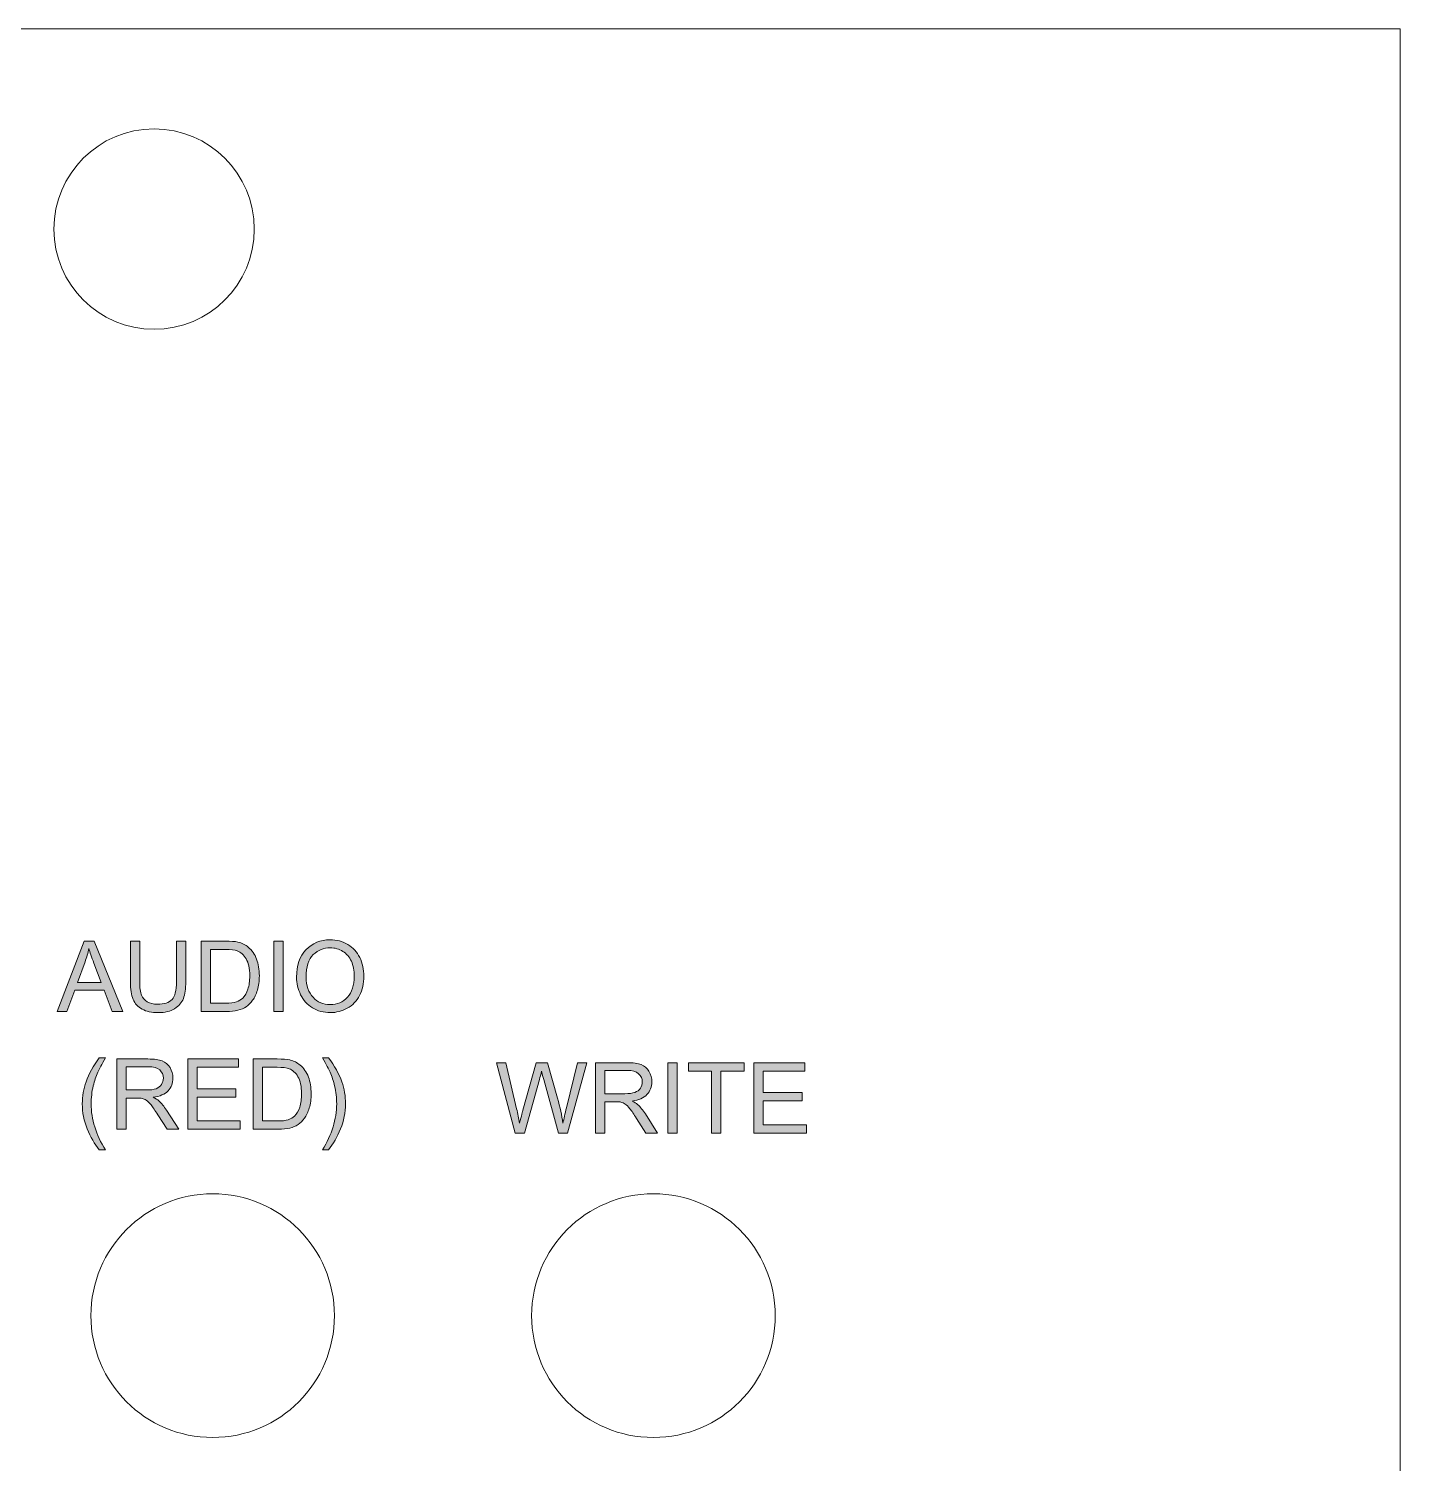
# Model space of a CAD drawing. Header units: inches. Extents: x 0 to 108, y -222 to 0.
# Drawn here: x 78.26 to 107.82, y -31.04 to -0.13 of the extents above; entities that cross this region are included whole.
import ezdxf

# ---------------------------------------------------------------- set-up
doc = ezdxf.new("R2010")
doc.units = ezdxf.units.IN
doc.header["$MEASUREMENT"] = 0
doc.layers.add('Decoupe', color=7, linetype='Continuous')
doc.layers.add('Impression', color=7, linetype='Continuous')

# ---------------------------------------------------------------- blocks, each defined once
blk = doc.blocks.new('block 2')
at = {"layer": 'Decoupe', "color": 240, "lineweight": 18, "true_color": 0xed1c24}
blk.add_lwpolyline([(107.823, -222.123), (0.127, -222.123), (0.127, -0.127), (107.823, -0.127), (107.823, -222.123)], dxfattribs=at)
for points in [[(83.121, -4.445), (83.121, -5.637), (82.155, -6.604), (80.962, -6.604), (79.77, -6.604), (78.803, -5.637), (78.803, -4.445), (78.803, -3.253), (79.77, -2.286), (80.962, -2.286), (82.155, -2.286), (83.121, -3.253), (83.121, -4.445)], [(84.85, -27.855), (84.85, -29.305), (83.675, -30.48), (82.225, -30.48), (80.775, -30.48), (79.6, -29.305), (79.6, -27.855), (79.6, -26.406), (80.775, -25.23), (82.225, -25.23), (83.675, -25.23), (84.85, -26.406), (84.85, -27.855)], [(94.35, -27.855), (94.35, -29.305), (93.175, -30.48), (91.725, -30.48), (90.275, -30.48), (89.1, -29.305), (89.1, -27.855), (89.1, -26.406), (90.275, -25.23), (91.725, -25.23), (93.175, -25.23), (94.35, -26.406), (94.35, -27.855)]]:
    blk.add_open_spline(points, degree=3, knots=[0, 0, 0, 0, 1, 1, 1, 2, 2, 2, 3, 3, 3, 4, 4, 4, 4], dxfattribs=at)
blk = doc.blocks.new('block 29')
at = {"layer": 'Impression', "true_color": 0x231f20}
h = blk.add_hatch(color=250, dxfattribs=at)
h.dxf.hatch_style = 2
edge = h.paths.add_edge_path()
edge.add_spline(control_points=[(88.743, -23.92), (88.743, -23.92), (88.341, -22.405), (88.341, -22.405), (88.341, -22.405), (88.547, -22.405), (88.547, -22.405), (88.547, -22.405), (88.777, -23.398), (88.777, -23.398), (88.802, -23.502), (88.824, -23.605), (88.841, -23.708), (88.88, -23.546), (88.903, -23.453), (88.91, -23.428), (88.91, -23.428), (89.198, -22.405), (89.198, -22.405), (89.198, -22.405), (89.44, -22.405), (89.44, -22.405), (89.44, -22.405), (89.657, -23.172), (89.657, -23.172), (89.711, -23.362), (89.751, -23.541), (89.775, -23.708), (89.794, -23.612), (89.819, -23.502), (89.85, -23.378), (89.85, -23.378), (90.088, -22.405), (90.088, -22.405), (90.088, -22.405), (90.289, -22.405), (90.289, -22.405), (90.289, -22.405), (89.874, -23.92), (89.874, -23.92), (89.874, -23.92), (89.681, -23.92), (89.681, -23.92), (89.681, -23.92), (89.361, -22.766), (89.361, -22.766), (89.334, -22.669), (89.319, -22.61), (89.314, -22.588), (89.298, -22.657), (89.283, -22.717), (89.269, -22.766), (89.269, -22.766), (88.948, -23.92), (88.948, -23.92), (88.948, -23.92), (88.743, -23.92), (88.743, -23.92)], knot_values=[0, 0, 0, 0, 1, 1, 1, 2, 2, 2, 3, 3, 3, 4, 4, 4, 5, 5, 5, 6, 6, 6, 7, 7, 7, 8, 8, 8, 9, 9, 9, 10, 10, 10, 11, 11, 11, 12, 12, 12, 13, 13, 13, 14, 14, 14, 15, 15, 15, 16, 16, 16, 17, 17, 17, 18, 18, 18, 19, 19, 19, 19], degree=3, periodic=1)
h = blk.add_hatch(color=250, dxfattribs=at)
h.dxf.hatch_style = 2
edge = h.paths.add_edge_path()
edge.add_spline(control_points=[(90.48, -23.92), (90.48, -23.92), (90.48, -22.405), (90.48, -22.405), (90.48, -22.405), (91.151, -22.405), (91.151, -22.405), (91.286, -22.405), (91.389, -22.418), (91.459, -22.446), (91.53, -22.473), (91.586, -22.521), (91.628, -22.59), (91.67, -22.659), (91.691, -22.735), (91.691, -22.818), (91.691, -22.926), (91.656, -23.016), (91.586, -23.09), (91.517, -23.164), (91.409, -23.211), (91.264, -23.231), (91.317, -23.256), (91.357, -23.281), (91.385, -23.306), (91.444, -23.36), (91.499, -23.427), (91.551, -23.508), (91.551, -23.508), (91.815, -23.92), (91.815, -23.92), (91.815, -23.92), (91.563, -23.92), (91.563, -23.92), (91.563, -23.92), (91.362, -23.605), (91.362, -23.605), (91.304, -23.514), (91.255, -23.444), (91.218, -23.396), (91.18, -23.348), (91.146, -23.314), (91.116, -23.295), (91.086, -23.275), (91.055, -23.262), (91.024, -23.254), (91.002, -23.25), (90.964, -23.247), (90.913, -23.247), (90.913, -23.247), (90.68, -23.247), (90.68, -23.247), (90.68, -23.247), (90.68, -23.92), (90.68, -23.92), (90.68, -23.92), (90.48, -23.92), (90.48, -23.92)], knot_values=[0, 0, 0, 0, 1, 1, 1, 2, 2, 2, 3, 3, 3, 4, 4, 4, 5, 5, 5, 6, 6, 6, 7, 7, 7, 8, 8, 8, 9, 9, 9, 10, 10, 10, 11, 11, 11, 12, 12, 12, 13, 13, 13, 14, 14, 14, 15, 15, 15, 16, 16, 16, 17, 17, 17, 18, 18, 18, 19, 19, 19, 19], degree=3, periodic=1)
edge = h.paths.add_edge_path()
edge.add_spline(control_points=[(90.68, -23.074), (90.68, -23.074), (91.111, -23.074), (91.111, -23.074), (91.203, -23.074), (91.274, -23.064), (91.326, -23.045), (91.378, -23.026), (91.417, -22.996), (91.444, -22.954), (91.471, -22.912), (91.484, -22.867), (91.484, -22.818), (91.484, -22.747), (91.458, -22.688), (91.406, -22.642), (91.354, -22.595), (91.272, -22.572), (91.16, -22.572), (91.16, -22.572), (90.68, -22.572), (90.68, -22.572), (90.68, -22.572), (90.68, -23.074), (90.68, -23.074)], knot_values=[0, 0, 0, 0, 1, 1, 1, 2, 2, 2, 3, 3, 3, 4, 4, 4, 5, 5, 5, 6, 6, 6, 7, 7, 7, 8, 8, 8, 8], degree=3, periodic=1)
h = blk.add_hatch(color=250, dxfattribs=at)
h.dxf.hatch_style = 2
h.paths.add_polyline_path([(92.039, -23.92), (92.039, -22.405), (92.24, -22.405), (92.24, -23.92)])
h = blk.add_hatch(color=250, dxfattribs=at)
h.dxf.hatch_style = 2
h.paths.add_polyline_path([(92.979, -23.92), (92.979, -22.584), (92.479, -22.584), (92.479, -22.405), (93.68, -22.405), (93.68, -22.584), (93.179, -22.584), (93.179, -23.92)])
h = blk.add_hatch(color=250, dxfattribs=at)
h.dxf.hatch_style = 2
h.paths.add_polyline_path([(93.89, -23.92), (93.89, -22.405), (94.986, -22.405), (94.986, -22.584), (94.091, -22.584), (94.091, -23.048), (94.929, -23.048), (94.929, -23.225), (94.091, -23.225), (94.091, -23.741), (95.021, -23.741), (95.021, -23.92)])
at = {"layer": 'Impression', "lineweight": 0}
for points in [[(92.039, -23.92), (92.039, -22.405), (92.24, -22.405), (92.24, -23.92), (92.039, -23.92)], [(92.979, -23.92), (92.979, -22.584), (92.479, -22.584), (92.479, -22.405), (93.68, -22.405), (93.68, -22.584), (93.179, -22.584), (93.179, -23.92), (92.979, -23.92)], [(93.89, -23.92), (93.89, -22.405), (94.986, -22.405), (94.986, -22.584), (94.091, -22.584), (94.091, -23.048), (94.929, -23.048), (94.929, -23.225), (94.091, -23.225), (94.091, -23.741), (95.021, -23.741), (95.021, -23.92), (93.89, -23.92)]]:
    blk.add_lwpolyline(points, dxfattribs=at)
for points, knots in [([(88.743, -23.92), (88.743, -23.92), (88.341, -22.405), (88.341, -22.405), (88.341, -22.405), (88.547, -22.405), (88.547, -22.405), (88.547, -22.405), (88.777, -23.398), (88.777, -23.398), (88.802, -23.502), (88.824, -23.605), (88.841, -23.708), (88.88, -23.546), (88.903, -23.453), (88.91, -23.428), (88.91, -23.428), (89.198, -22.405), (89.198, -22.405), (89.198, -22.405), (89.44, -22.405), (89.44, -22.405), (89.44, -22.405), (89.657, -23.172), (89.657, -23.172), (89.711, -23.362), (89.751, -23.541), (89.775, -23.708), (89.794, -23.612), (89.819, -23.502), (89.85, -23.378), (89.85, -23.378), (90.088, -22.405), (90.088, -22.405), (90.088, -22.405), (90.289, -22.405), (90.289, -22.405), (90.289, -22.405), (89.874, -23.92), (89.874, -23.92), (89.874, -23.92), (89.681, -23.92), (89.681, -23.92), (89.681, -23.92), (89.361, -22.766), (89.361, -22.766), (89.334, -22.669), (89.319, -22.61), (89.314, -22.588), (89.298, -22.657), (89.283, -22.717), (89.269, -22.766), (89.269, -22.766), (88.948, -23.92), (88.948, -23.92), (88.948, -23.92), (88.743, -23.92), (88.743, -23.92)], [0, 0, 0, 0, 1, 1, 1, 2, 2, 2, 3, 3, 3, 4, 4, 4, 5, 5, 5, 6, 6, 6, 7, 7, 7, 8, 8, 8, 9, 9, 9, 10, 10, 10, 11, 11, 11, 12, 12, 12, 13, 13, 13, 14, 14, 14, 15, 15, 15, 16, 16, 16, 17, 17, 17, 18, 18, 18, 19, 19, 19, 19]), ([(90.48, -23.92), (90.48, -23.92), (90.48, -22.405), (90.48, -22.405), (90.48, -22.405), (91.151, -22.405), (91.151, -22.405), (91.286, -22.405), (91.389, -22.418), (91.459, -22.446), (91.53, -22.473), (91.586, -22.521), (91.628, -22.59), (91.67, -22.659), (91.691, -22.735), (91.691, -22.818), (91.691, -22.926), (91.656, -23.016), (91.586, -23.09), (91.517, -23.164), (91.409, -23.211), (91.264, -23.231), (91.317, -23.256), (91.357, -23.281), (91.385, -23.306), (91.444, -23.36), (91.499, -23.427), (91.551, -23.508), (91.551, -23.508), (91.815, -23.92), (91.815, -23.92), (91.815, -23.92), (91.563, -23.92), (91.563, -23.92), (91.563, -23.92), (91.362, -23.605), (91.362, -23.605), (91.304, -23.514), (91.255, -23.444), (91.218, -23.396), (91.18, -23.348), (91.146, -23.314), (91.116, -23.295), (91.086, -23.275), (91.055, -23.262), (91.024, -23.254), (91.002, -23.25), (90.964, -23.247), (90.913, -23.247), (90.913, -23.247), (90.68, -23.247), (90.68, -23.247), (90.68, -23.247), (90.68, -23.92), (90.68, -23.92), (90.68, -23.92), (90.48, -23.92), (90.48, -23.92)], [0, 0, 0, 0, 1, 1, 1, 2, 2, 2, 3, 3, 3, 4, 4, 4, 5, 5, 5, 6, 6, 6, 7, 7, 7, 8, 8, 8, 9, 9, 9, 10, 10, 10, 11, 11, 11, 12, 12, 12, 13, 13, 13, 14, 14, 14, 15, 15, 15, 16, 16, 16, 17, 17, 17, 18, 18, 18, 19, 19, 19, 19]), ([(90.68, -23.074), (90.68, -23.074), (91.111, -23.074), (91.111, -23.074), (91.203, -23.074), (91.274, -23.064), (91.326, -23.045), (91.378, -23.026), (91.417, -22.996), (91.444, -22.954), (91.471, -22.912), (91.484, -22.867), (91.484, -22.818), (91.484, -22.747), (91.458, -22.688), (91.406, -22.642), (91.354, -22.595), (91.272, -22.572), (91.16, -22.572), (91.16, -22.572), (90.68, -22.572), (90.68, -22.572), (90.68, -22.572), (90.68, -23.074), (90.68, -23.074)], [0, 0, 0, 0, 1, 1, 1, 2, 2, 2, 3, 3, 3, 4, 4, 4, 5, 5, 5, 6, 6, 6, 7, 7, 7, 8, 8, 8, 8])]:
    blk.add_open_spline(points, degree=3, knots=knots, dxfattribs=at)
blk = doc.blocks.new('block 34')
at = {"layer": 'Impression', "true_color": 0x231f20}
h = blk.add_hatch(color=250, dxfattribs=at)
h.dxf.hatch_style = 2
edge = h.paths.add_edge_path()
edge.add_spline(control_points=[(84.034, -20.562), (84.034, -20.31), (84.101, -20.114), (84.236, -19.971), (84.371, -19.829), (84.546, -19.758), (84.759, -19.758), (84.899, -19.758), (85.025, -19.791), (85.138, -19.858), (85.25, -19.925), (85.336, -20.018), (85.394, -20.138), (85.454, -20.257), (85.483, -20.393), (85.483, -20.544), (85.483, -20.698), (85.452, -20.835), (85.39, -20.957), (85.328, -21.078), (85.24, -21.17), (85.126, -21.232), (85.013, -21.294), (84.89, -21.326), (84.758, -21.326), (84.616, -21.326), (84.488, -21.291), (84.376, -21.222), (84.264, -21.153), (84.178, -21.059), (84.121, -20.94), (84.063, -20.821), (84.034, -20.695), (84.034, -20.562)], knot_values=[0, 0, 0, 0, 1, 1, 1, 2, 2, 2, 3, 3, 3, 4, 4, 4, 5, 5, 5, 6, 6, 6, 7, 7, 7, 8, 8, 8, 9, 9, 9, 10, 10, 10, 11, 11, 11, 11], degree=3, periodic=1)
edge = h.paths.add_edge_path()
edge.add_spline(control_points=[(84.241, -20.565), (84.241, -20.748), (84.29, -20.891), (84.388, -20.996), (84.486, -21.102), (84.609, -21.154), (84.757, -21.154), (84.908, -21.154), (85.032, -21.101), (85.13, -20.995), (85.227, -20.889), (85.276, -20.738), (85.276, -20.543), (85.276, -20.42), (85.255, -20.312), (85.214, -20.22), (85.172, -20.128), (85.111, -20.057), (85.03, -20.006), (84.95, -19.956), (84.86, -19.93), (84.76, -19.93), (84.618, -19.93), (84.496, -19.979), (84.394, -20.077), (84.292, -20.174), (84.241, -20.337), (84.241, -20.565)], knot_values=[0, 0, 0, 0, 1, 1, 1, 2, 2, 2, 3, 3, 3, 4, 4, 4, 5, 5, 5, 6, 6, 6, 7, 7, 7, 8, 8, 8, 9, 9, 9, 9], degree=3, periodic=1)
h = blk.add_hatch(color=250, dxfattribs=at)
h.dxf.hatch_style = 2
h.paths.add_polyline_path([(78.871, -21.3), (79.453, -19.785), (79.669, -19.785), (80.289, -21.3), (80.061, -21.3), (79.884, -20.841), (79.251, -20.841), (79.084, -21.3)])
edge = h.paths.add_edge_path()
edge.add_spline(control_points=[(79.309, -20.678), (79.309, -20.678), (79.822, -20.678), (79.822, -20.678), (79.822, -20.678), (79.664, -20.258), (79.664, -20.258), (79.616, -20.131), (79.58, -20.026), (79.557, -19.944), (79.537, -20.041), (79.51, -20.137), (79.475, -20.233), (79.475, -20.233), (79.309, -20.678), (79.309, -20.678)], knot_values=[0, 0, 0, 0, 1, 1, 1, 2, 2, 2, 3, 3, 3, 4, 4, 4, 5, 5, 5, 5], degree=3, periodic=1)
h = blk.add_hatch(color=250, dxfattribs=at)
h.dxf.hatch_style = 2
edge = h.paths.add_edge_path()
edge.add_spline(control_points=[(81.444, -19.785), (81.444, -19.785), (81.644, -19.785), (81.644, -19.785), (81.644, -19.785), (81.644, -20.66), (81.644, -20.66), (81.644, -20.812), (81.627, -20.933), (81.593, -21.023), (81.558, -21.112), (81.496, -21.185), (81.406, -21.241), (81.316, -21.298), (81.198, -21.326), (81.052, -21.326), (80.91, -21.326), (80.794, -21.301), (80.704, -21.252), (80.614, -21.203), (80.549, -21.133), (80.511, -21.04), (80.472, -20.947), (80.453, -20.821), (80.453, -20.66), (80.453, -20.66), (80.453, -19.785), (80.453, -19.785), (80.453, -19.785), (80.653, -19.785), (80.653, -19.785), (80.653, -19.785), (80.653, -20.659), (80.653, -20.659), (80.653, -20.791), (80.665, -20.888), (80.69, -20.95), (80.714, -21.012), (80.756, -21.06), (80.816, -21.094), (80.875, -21.128), (80.948, -21.145), (81.035, -21.145), (81.182, -21.145), (81.287, -21.111), (81.35, -21.045), (81.412, -20.978), (81.444, -20.849), (81.444, -20.659), (81.444, -20.659), (81.444, -19.785), (81.444, -19.785)], knot_values=[0, 0, 0, 0, 1, 1, 1, 2, 2, 2, 3, 3, 3, 4, 4, 4, 5, 5, 5, 6, 6, 6, 7, 7, 7, 8, 8, 8, 9, 9, 9, 10, 10, 10, 11, 11, 11, 12, 12, 12, 13, 13, 13, 14, 14, 14, 15, 15, 15, 16, 16, 16, 17, 17, 17, 17], degree=3, periodic=1)
h = blk.add_hatch(color=250, dxfattribs=at)
h.dxf.hatch_style = 2
edge = h.paths.add_edge_path()
edge.add_spline(control_points=[(81.978, -21.3), (81.978, -21.3), (81.978, -19.785), (81.978, -19.785), (81.978, -19.785), (82.5, -19.785), (82.5, -19.785), (82.618, -19.785), (82.708, -19.792), (82.77, -19.806), (82.857, -19.826), (82.931, -19.863), (82.992, -19.915), (83.072, -19.982), (83.132, -20.069), (83.171, -20.174), (83.211, -20.279), (83.231, -20.399), (83.231, -20.534), (83.231, -20.649), (83.217, -20.751), (83.19, -20.84), (83.164, -20.929), (83.129, -21.002), (83.087, -21.061), (83.045, -21.119), (82.999, -21.165), (82.949, -21.198), (82.899, -21.231), (82.839, -21.257), (82.768, -21.274), (82.697, -21.291), (82.616, -21.3), (82.525, -21.3), (82.525, -21.3), (81.978, -21.3), (81.978, -21.3)], knot_values=[0, 0, 0, 0, 1, 1, 1, 2, 2, 2, 3, 3, 3, 4, 4, 4, 5, 5, 5, 6, 6, 6, 7, 7, 7, 8, 8, 8, 9, 9, 9, 10, 10, 10, 11, 11, 11, 12, 12, 12, 12], degree=3, periodic=1)
edge = h.paths.add_edge_path()
edge.add_spline(control_points=[(82.179, -21.121), (82.179, -21.121), (82.502, -21.121), (82.502, -21.121), (82.602, -21.121), (82.68, -21.112), (82.737, -21.093), (82.794, -21.075), (82.839, -21.048), (82.873, -21.015), (82.921, -20.967), (82.958, -20.903), (82.984, -20.823), (83.011, -20.743), (83.024, -20.645), (83.024, -20.531), (83.024, -20.372), (82.998, -20.251), (82.946, -20.166), (82.894, -20.08), (82.831, -20.023), (82.756, -19.994), (82.703, -19.974), (82.616, -19.963), (82.497, -19.963), (82.497, -19.963), (82.179, -19.963), (82.179, -19.963), (82.179, -19.963), (82.179, -21.121), (82.179, -21.121)], knot_values=[0, 0, 0, 0, 1, 1, 1, 2, 2, 2, 3, 3, 3, 4, 4, 4, 5, 5, 5, 6, 6, 6, 7, 7, 7, 8, 8, 8, 9, 9, 9, 10, 10, 10, 10], degree=3, periodic=1)
h = blk.add_hatch(color=250, dxfattribs=at)
h.dxf.hatch_style = 2
h.paths.add_polyline_path([(83.541, -21.3), (83.541, -19.785), (83.741, -19.785), (83.741, -21.3)])
h = blk.add_hatch(color=250, dxfattribs=at)
h.dxf.hatch_style = 2
edge = h.paths.add_edge_path()
edge.add_spline(control_points=[(79.782, -24.285), (79.679, -24.156), (79.592, -24.004), (79.521, -23.831), (79.45, -23.657), (79.415, -23.477), (79.415, -23.291), (79.415, -23.127), (79.441, -22.97), (79.495, -22.82), (79.557, -22.645), (79.652, -22.472), (79.782, -22.299), (79.782, -22.299), (79.915, -22.299), (79.915, -22.299), (79.832, -22.442), (79.777, -22.545), (79.75, -22.606), (79.708, -22.701), (79.675, -22.8), (79.651, -22.904), (79.621, -23.032), (79.606, -23.162), (79.606, -23.292), (79.606, -23.624), (79.709, -23.955), (79.915, -24.285), (79.915, -24.285), (79.782, -24.285), (79.782, -24.285)], knot_values=[0, 0, 0, 0, 1, 1, 1, 2, 2, 2, 3, 3, 3, 4, 4, 4, 5, 5, 5, 6, 6, 6, 7, 7, 7, 8, 8, 8, 9, 9, 9, 10, 10, 10, 10], degree=3, periodic=1)
h = blk.add_hatch(color=250, dxfattribs=at)
h.dxf.hatch_style = 2
edge = h.paths.add_edge_path()
edge.add_spline(control_points=[(80.158, -23.84), (80.158, -23.84), (80.158, -22.325), (80.158, -22.325), (80.158, -22.325), (80.83, -22.325), (80.83, -22.325), (80.965, -22.325), (81.068, -22.338), (81.138, -22.366), (81.208, -22.393), (81.264, -22.441), (81.306, -22.51), (81.348, -22.579), (81.369, -22.655), (81.369, -22.738), (81.369, -22.846), (81.335, -22.936), (81.265, -23.01), (81.195, -23.084), (81.088, -23.131), (80.943, -23.151), (80.996, -23.176), (81.036, -23.201), (81.063, -23.226), (81.122, -23.28), (81.177, -23.347), (81.23, -23.428), (81.23, -23.428), (81.493, -23.84), (81.493, -23.84), (81.493, -23.84), (81.241, -23.84), (81.241, -23.84), (81.241, -23.84), (81.041, -23.525), (81.041, -23.525), (80.982, -23.434), (80.934, -23.364), (80.896, -23.316), (80.858, -23.268), (80.824, -23.234), (80.794, -23.215), (80.764, -23.195), (80.734, -23.182), (80.703, -23.174), (80.68, -23.169), (80.643, -23.167), (80.591, -23.167), (80.591, -23.167), (80.359, -23.167), (80.359, -23.167), (80.359, -23.167), (80.359, -23.84), (80.359, -23.84), (80.359, -23.84), (80.158, -23.84), (80.158, -23.84)], knot_values=[0, 0, 0, 0, 1, 1, 1, 2, 2, 2, 3, 3, 3, 4, 4, 4, 5, 5, 5, 6, 6, 6, 7, 7, 7, 8, 8, 8, 9, 9, 9, 10, 10, 10, 11, 11, 11, 12, 12, 12, 13, 13, 13, 14, 14, 14, 15, 15, 15, 16, 16, 16, 17, 17, 17, 18, 18, 18, 19, 19, 19, 19], degree=3, periodic=1)
edge = h.paths.add_edge_path()
edge.add_spline(control_points=[(80.359, -22.993), (80.359, -22.993), (80.79, -22.993), (80.79, -22.993), (80.881, -22.993), (80.953, -22.984), (81.005, -22.965), (81.056, -22.946), (81.095, -22.916), (81.122, -22.874), (81.149, -22.832), (81.163, -22.787), (81.163, -22.738), (81.163, -22.666), (81.136, -22.608), (81.084, -22.561), (81.032, -22.515), (80.95, -22.492), (80.838, -22.492), (80.838, -22.492), (80.359, -22.492), (80.359, -22.492), (80.359, -22.492), (80.359, -22.993), (80.359, -22.993)], knot_values=[0, 0, 0, 0, 1, 1, 1, 2, 2, 2, 3, 3, 3, 4, 4, 4, 5, 5, 5, 6, 6, 6, 7, 7, 7, 8, 8, 8, 8], degree=3, periodic=1)
h = blk.add_hatch(color=250, dxfattribs=at)
h.dxf.hatch_style = 2
h.paths.add_polyline_path([(81.688, -23.84), (81.688, -22.325), (82.783, -22.325), (82.783, -22.504), (81.888, -22.504), (81.888, -22.968), (82.726, -22.968), (82.726, -23.145), (81.888, -23.145), (81.888, -23.661), (82.818, -23.661), (82.818, -23.84)])
h = blk.add_hatch(color=250, dxfattribs=at)
h.dxf.hatch_style = 2
edge = h.paths.add_edge_path()
edge.add_spline(control_points=[(83.095, -23.84), (83.095, -23.84), (83.095, -22.325), (83.095, -22.325), (83.095, -22.325), (83.617, -22.325), (83.617, -22.325), (83.735, -22.325), (83.825, -22.332), (83.887, -22.346), (83.974, -22.366), (84.048, -22.403), (84.109, -22.455), (84.189, -22.522), (84.249, -22.609), (84.289, -22.714), (84.328, -22.819), (84.348, -22.939), (84.348, -23.074), (84.348, -23.189), (84.335, -23.291), (84.308, -23.38), (84.281, -23.469), (84.246, -23.542), (84.204, -23.601), (84.162, -23.659), (84.116, -23.705), (84.066, -23.738), (84.016, -23.772), (83.956, -23.797), (83.886, -23.814), (83.815, -23.831), (83.734, -23.84), (83.642, -23.84), (83.642, -23.84), (83.095, -23.84), (83.095, -23.84)], knot_values=[0, 0, 0, 0, 1, 1, 1, 2, 2, 2, 3, 3, 3, 4, 4, 4, 5, 5, 5, 6, 6, 6, 7, 7, 7, 8, 8, 8, 9, 9, 9, 10, 10, 10, 11, 11, 11, 12, 12, 12, 12], degree=3, periodic=1)
edge = h.paths.add_edge_path()
edge.add_spline(control_points=[(83.296, -23.661), (83.296, -23.661), (83.619, -23.661), (83.619, -23.661), (83.719, -23.661), (83.797, -23.652), (83.855, -23.633), (83.911, -23.615), (83.957, -23.588), (83.99, -23.555), (84.038, -23.507), (84.075, -23.443), (84.101, -23.363), (84.128, -23.283), (84.141, -23.185), (84.141, -23.071), (84.141, -22.912), (84.115, -22.791), (84.063, -22.706), (84.011, -22.62), (83.948, -22.563), (83.874, -22.535), (83.82, -22.514), (83.733, -22.504), (83.614, -22.504), (83.614, -22.504), (83.296, -22.504), (83.296, -22.504), (83.296, -22.504), (83.296, -23.661), (83.296, -23.661)], knot_values=[0, 0, 0, 0, 1, 1, 1, 2, 2, 2, 3, 3, 3, 4, 4, 4, 5, 5, 5, 6, 6, 6, 7, 7, 7, 8, 8, 8, 9, 9, 9, 10, 10, 10, 10], degree=3, periodic=1)
h = blk.add_hatch(color=250, dxfattribs=at)
h.dxf.hatch_style = 2
edge = h.paths.add_edge_path()
edge.add_spline(control_points=[(84.722, -24.285), (84.722, -24.285), (84.589, -24.285), (84.589, -24.285), (84.795, -23.955), (84.898, -23.624), (84.898, -23.292), (84.898, -23.163), (84.883, -23.034), (84.853, -22.907), (84.83, -22.803), (84.797, -22.704), (84.755, -22.609), (84.728, -22.547), (84.673, -22.444), (84.589, -22.299), (84.589, -22.299), (84.722, -22.299), (84.722, -22.299), (84.852, -22.472), (84.947, -22.645), (85.009, -22.82), (85.063, -22.97), (85.089, -23.127), (85.089, -23.291), (85.089, -23.477), (85.053, -23.657), (84.982, -23.831), (84.911, -24.004), (84.824, -24.156), (84.722, -24.285)], knot_values=[0, 0, 0, 0, 1, 1, 1, 2, 2, 2, 3, 3, 3, 4, 4, 4, 5, 5, 5, 6, 6, 6, 7, 7, 7, 8, 8, 8, 9, 9, 9, 10, 10, 10, 10], degree=3, periodic=1)
at = {"layer": 'Impression', "lineweight": 0}
for points in [[(78.871, -21.3), (79.453, -19.785), (79.669, -19.785), (80.289, -21.3), (80.061, -21.3), (79.884, -20.841), (79.251, -20.841), (79.084, -21.3), (78.871, -21.3)], [(83.541, -21.3), (83.541, -19.785), (83.741, -19.785), (83.741, -21.3), (83.541, -21.3)], [(81.688, -23.84), (81.688, -22.325), (82.783, -22.325), (82.783, -22.504), (81.888, -22.504), (81.888, -22.968), (82.726, -22.968), (82.726, -23.145), (81.888, -23.145), (81.888, -23.661), (82.818, -23.661), (82.818, -23.84), (81.688, -23.84)]]:
    blk.add_lwpolyline(points, dxfattribs=at)
for points, knots in [([(84.034, -20.562), (84.034, -20.31), (84.101, -20.114), (84.236, -19.971), (84.371, -19.829), (84.546, -19.758), (84.759, -19.758), (84.899, -19.758), (85.025, -19.791), (85.138, -19.858), (85.25, -19.925), (85.336, -20.018), (85.394, -20.138), (85.454, -20.257), (85.483, -20.393), (85.483, -20.544), (85.483, -20.698), (85.452, -20.835), (85.39, -20.957), (85.328, -21.078), (85.24, -21.17), (85.126, -21.232), (85.013, -21.294), (84.89, -21.326), (84.758, -21.326), (84.616, -21.326), (84.488, -21.291), (84.376, -21.222), (84.264, -21.153), (84.178, -21.059), (84.121, -20.94), (84.063, -20.821), (84.034, -20.695), (84.034, -20.562)], [0, 0, 0, 0, 1, 1, 1, 2, 2, 2, 3, 3, 3, 4, 4, 4, 5, 5, 5, 6, 6, 6, 7, 7, 7, 8, 8, 8, 9, 9, 9, 10, 10, 10, 11, 11, 11, 11]), ([(79.309, -20.678), (79.309, -20.678), (79.822, -20.678), (79.822, -20.678), (79.822, -20.678), (79.664, -20.258), (79.664, -20.258), (79.616, -20.131), (79.58, -20.026), (79.557, -19.944), (79.537, -20.041), (79.51, -20.137), (79.475, -20.233), (79.475, -20.233), (79.309, -20.678), (79.309, -20.678)], [0, 0, 0, 0, 1, 1, 1, 2, 2, 2, 3, 3, 3, 4, 4, 4, 5, 5, 5, 5]), ([(81.444, -19.785), (81.444, -19.785), (81.644, -19.785), (81.644, -19.785), (81.644, -19.785), (81.644, -20.66), (81.644, -20.66), (81.644, -20.812), (81.627, -20.933), (81.593, -21.023), (81.558, -21.112), (81.496, -21.185), (81.406, -21.241), (81.316, -21.298), (81.198, -21.326), (81.052, -21.326), (80.91, -21.326), (80.794, -21.301), (80.704, -21.252), (80.614, -21.203), (80.549, -21.133), (80.511, -21.04), (80.472, -20.947), (80.453, -20.821), (80.453, -20.66), (80.453, -20.66), (80.453, -19.785), (80.453, -19.785), (80.453, -19.785), (80.653, -19.785), (80.653, -19.785), (80.653, -19.785), (80.653, -20.659), (80.653, -20.659), (80.653, -20.791), (80.665, -20.888), (80.69, -20.95), (80.714, -21.012), (80.756, -21.06), (80.816, -21.094), (80.875, -21.128), (80.948, -21.145), (81.035, -21.145), (81.182, -21.145), (81.287, -21.111), (81.35, -21.045), (81.412, -20.978), (81.444, -20.849), (81.444, -20.659), (81.444, -20.659), (81.444, -19.785), (81.444, -19.785)], [0, 0, 0, 0, 1, 1, 1, 2, 2, 2, 3, 3, 3, 4, 4, 4, 5, 5, 5, 6, 6, 6, 7, 7, 7, 8, 8, 8, 9, 9, 9, 10, 10, 10, 11, 11, 11, 12, 12, 12, 13, 13, 13, 14, 14, 14, 15, 15, 15, 16, 16, 16, 17, 17, 17, 17]), ([(81.978, -21.3), (81.978, -21.3), (81.978, -19.785), (81.978, -19.785), (81.978, -19.785), (82.5, -19.785), (82.5, -19.785), (82.618, -19.785), (82.708, -19.792), (82.77, -19.806), (82.857, -19.826), (82.931, -19.863), (82.992, -19.915), (83.072, -19.982), (83.132, -20.069), (83.171, -20.174), (83.211, -20.279), (83.231, -20.399), (83.231, -20.534), (83.231, -20.649), (83.217, -20.751), (83.19, -20.84), (83.164, -20.929), (83.129, -21.002), (83.087, -21.061), (83.045, -21.119), (82.999, -21.165), (82.949, -21.198), (82.899, -21.231), (82.839, -21.257), (82.768, -21.274), (82.697, -21.291), (82.616, -21.3), (82.525, -21.3), (82.525, -21.3), (81.978, -21.3), (81.978, -21.3)], [0, 0, 0, 0, 1, 1, 1, 2, 2, 2, 3, 3, 3, 4, 4, 4, 5, 5, 5, 6, 6, 6, 7, 7, 7, 8, 8, 8, 9, 9, 9, 10, 10, 10, 11, 11, 11, 12, 12, 12, 12]), ([(82.179, -21.121), (82.179, -21.121), (82.502, -21.121), (82.502, -21.121), (82.602, -21.121), (82.68, -21.112), (82.737, -21.093), (82.794, -21.075), (82.839, -21.048), (82.873, -21.015), (82.921, -20.967), (82.958, -20.903), (82.984, -20.823), (83.011, -20.743), (83.024, -20.645), (83.024, -20.531), (83.024, -20.372), (82.998, -20.251), (82.946, -20.166), (82.894, -20.08), (82.831, -20.023), (82.756, -19.994), (82.703, -19.974), (82.616, -19.963), (82.497, -19.963), (82.497, -19.963), (82.179, -19.963), (82.179, -19.963), (82.179, -19.963), (82.179, -21.121), (82.179, -21.121)], [0, 0, 0, 0, 1, 1, 1, 2, 2, 2, 3, 3, 3, 4, 4, 4, 5, 5, 5, 6, 6, 6, 7, 7, 7, 8, 8, 8, 9, 9, 9, 10, 10, 10, 10]), ([(84.241, -20.565), (84.241, -20.748), (84.29, -20.891), (84.388, -20.996), (84.486, -21.102), (84.609, -21.154), (84.757, -21.154), (84.908, -21.154), (85.032, -21.101), (85.13, -20.995), (85.227, -20.889), (85.276, -20.738), (85.276, -20.543), (85.276, -20.42), (85.255, -20.312), (85.214, -20.22), (85.172, -20.128), (85.111, -20.057), (85.03, -20.006), (84.95, -19.956), (84.86, -19.93), (84.76, -19.93), (84.618, -19.93), (84.496, -19.979), (84.394, -20.077), (84.292, -20.174), (84.241, -20.337), (84.241, -20.565)], [0, 0, 0, 0, 1, 1, 1, 2, 2, 2, 3, 3, 3, 4, 4, 4, 5, 5, 5, 6, 6, 6, 7, 7, 7, 8, 8, 8, 9, 9, 9, 9]), ([(79.782, -24.285), (79.679, -24.156), (79.592, -24.004), (79.521, -23.831), (79.45, -23.657), (79.415, -23.477), (79.415, -23.291), (79.415, -23.127), (79.441, -22.97), (79.495, -22.82), (79.557, -22.645), (79.652, -22.472), (79.782, -22.299), (79.782, -22.299), (79.915, -22.299), (79.915, -22.299), (79.832, -22.442), (79.777, -22.545), (79.75, -22.606), (79.708, -22.701), (79.675, -22.8), (79.651, -22.904), (79.621, -23.032), (79.606, -23.162), (79.606, -23.292), (79.606, -23.624), (79.709, -23.955), (79.915, -24.285), (79.915, -24.285), (79.782, -24.285), (79.782, -24.285)], [0, 0, 0, 0, 1, 1, 1, 2, 2, 2, 3, 3, 3, 4, 4, 4, 5, 5, 5, 6, 6, 6, 7, 7, 7, 8, 8, 8, 9, 9, 9, 10, 10, 10, 10]), ([(80.158, -23.84), (80.158, -23.84), (80.158, -22.325), (80.158, -22.325), (80.158, -22.325), (80.83, -22.325), (80.83, -22.325), (80.965, -22.325), (81.068, -22.338), (81.138, -22.366), (81.208, -22.393), (81.264, -22.441), (81.306, -22.51), (81.348, -22.579), (81.369, -22.655), (81.369, -22.738), (81.369, -22.846), (81.335, -22.936), (81.265, -23.01), (81.195, -23.084), (81.088, -23.131), (80.943, -23.151), (80.996, -23.176), (81.036, -23.201), (81.063, -23.226), (81.122, -23.28), (81.177, -23.347), (81.23, -23.428), (81.23, -23.428), (81.493, -23.84), (81.493, -23.84), (81.493, -23.84), (81.241, -23.84), (81.241, -23.84), (81.241, -23.84), (81.041, -23.525), (81.041, -23.525), (80.982, -23.434), (80.934, -23.364), (80.896, -23.316), (80.858, -23.268), (80.824, -23.234), (80.794, -23.215), (80.764, -23.195), (80.734, -23.182), (80.703, -23.174), (80.68, -23.169), (80.643, -23.167), (80.591, -23.167), (80.591, -23.167), (80.359, -23.167), (80.359, -23.167), (80.359, -23.167), (80.359, -23.84), (80.359, -23.84), (80.359, -23.84), (80.158, -23.84), (80.158, -23.84)], [0, 0, 0, 0, 1, 1, 1, 2, 2, 2, 3, 3, 3, 4, 4, 4, 5, 5, 5, 6, 6, 6, 7, 7, 7, 8, 8, 8, 9, 9, 9, 10, 10, 10, 11, 11, 11, 12, 12, 12, 13, 13, 13, 14, 14, 14, 15, 15, 15, 16, 16, 16, 17, 17, 17, 18, 18, 18, 19, 19, 19, 19]), ([(80.359, -22.993), (80.359, -22.993), (80.79, -22.993), (80.79, -22.993), (80.881, -22.993), (80.953, -22.984), (81.005, -22.965), (81.056, -22.946), (81.095, -22.916), (81.122, -22.874), (81.149, -22.832), (81.163, -22.787), (81.163, -22.738), (81.163, -22.666), (81.136, -22.608), (81.084, -22.561), (81.032, -22.515), (80.95, -22.492), (80.838, -22.492), (80.838, -22.492), (80.359, -22.492), (80.359, -22.492), (80.359, -22.492), (80.359, -22.993), (80.359, -22.993)], [0, 0, 0, 0, 1, 1, 1, 2, 2, 2, 3, 3, 3, 4, 4, 4, 5, 5, 5, 6, 6, 6, 7, 7, 7, 8, 8, 8, 8]), ([(83.095, -23.84), (83.095, -23.84), (83.095, -22.325), (83.095, -22.325), (83.095, -22.325), (83.617, -22.325), (83.617, -22.325), (83.735, -22.325), (83.825, -22.332), (83.887, -22.346), (83.974, -22.366), (84.048, -22.403), (84.109, -22.455), (84.189, -22.522), (84.249, -22.609), (84.289, -22.714), (84.328, -22.819), (84.348, -22.939), (84.348, -23.074), (84.348, -23.189), (84.335, -23.291), (84.308, -23.38), (84.281, -23.469), (84.246, -23.542), (84.204, -23.601), (84.162, -23.659), (84.116, -23.705), (84.066, -23.738), (84.016, -23.772), (83.956, -23.797), (83.886, -23.814), (83.815, -23.831), (83.734, -23.84), (83.642, -23.84), (83.642, -23.84), (83.095, -23.84), (83.095, -23.84)], [0, 0, 0, 0, 1, 1, 1, 2, 2, 2, 3, 3, 3, 4, 4, 4, 5, 5, 5, 6, 6, 6, 7, 7, 7, 8, 8, 8, 9, 9, 9, 10, 10, 10, 11, 11, 11, 12, 12, 12, 12]), ([(83.296, -23.661), (83.296, -23.661), (83.619, -23.661), (83.619, -23.661), (83.719, -23.661), (83.797, -23.652), (83.855, -23.633), (83.911, -23.615), (83.957, -23.588), (83.99, -23.555), (84.038, -23.507), (84.075, -23.443), (84.101, -23.363), (84.128, -23.283), (84.141, -23.185), (84.141, -23.071), (84.141, -22.912), (84.115, -22.791), (84.063, -22.706), (84.011, -22.62), (83.948, -22.563), (83.874, -22.535), (83.82, -22.514), (83.733, -22.504), (83.614, -22.504), (83.614, -22.504), (83.296, -22.504), (83.296, -22.504), (83.296, -22.504), (83.296, -23.661), (83.296, -23.661)], [0, 0, 0, 0, 1, 1, 1, 2, 2, 2, 3, 3, 3, 4, 4, 4, 5, 5, 5, 6, 6, 6, 7, 7, 7, 8, 8, 8, 9, 9, 9, 10, 10, 10, 10]), ([(84.722, -24.285), (84.722, -24.285), (84.589, -24.285), (84.589, -24.285), (84.795, -23.955), (84.898, -23.624), (84.898, -23.292), (84.898, -23.163), (84.883, -23.034), (84.853, -22.907), (84.83, -22.803), (84.797, -22.704), (84.755, -22.609), (84.728, -22.547), (84.673, -22.444), (84.589, -22.299), (84.589, -22.299), (84.722, -22.299), (84.722, -22.299), (84.852, -22.472), (84.947, -22.645), (85.009, -22.82), (85.063, -22.97), (85.089, -23.127), (85.089, -23.291), (85.089, -23.477), (85.053, -23.657), (84.982, -23.831), (84.911, -24.004), (84.824, -24.156), (84.722, -24.285)], [0, 0, 0, 0, 1, 1, 1, 2, 2, 2, 3, 3, 3, 4, 4, 4, 5, 5, 5, 6, 6, 6, 7, 7, 7, 8, 8, 8, 9, 9, 9, 10, 10, 10, 10])]:
    blk.add_open_spline(points, degree=3, knots=knots, dxfattribs=at)

msp = doc.modelspace()

# ---------------------------------------------------------------- block references
at = {"layer": 'Decoupe'}
msp.add_blockref('block 2', (0, 0), dxfattribs=at)
at = {"layer": 'Impression'}
for name in ['block 34', 'block 29']:
    msp.add_blockref(name, (0, 0), dxfattribs=at)

doc.saveas('drawing.dxf')
